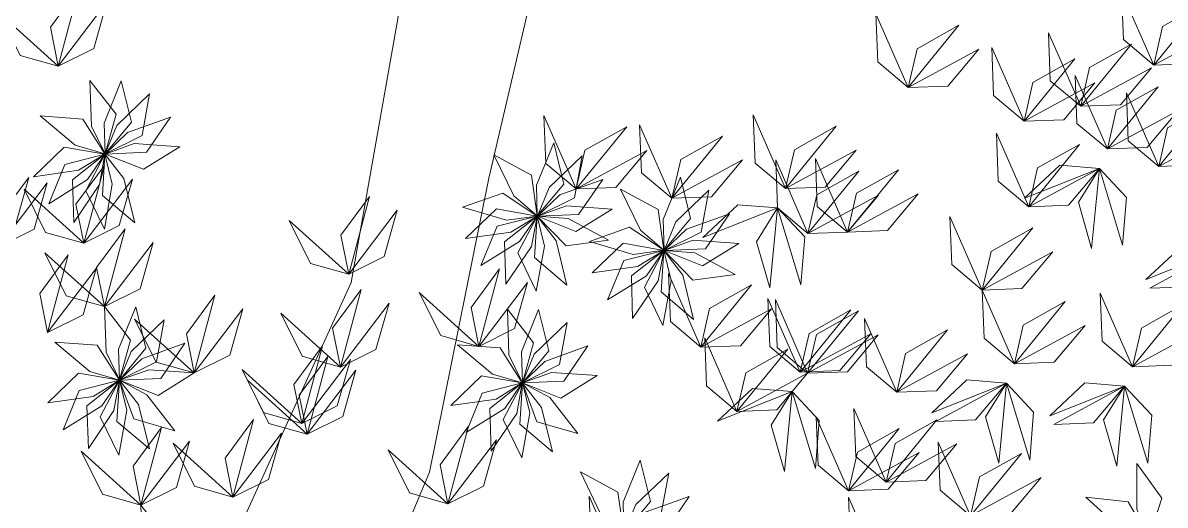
# Model space of a CAD drawing. Header units: inches. Extents: x -422522 to 22891, y -2973 to 414515.
# Drawn here: x 12148 to 12233.2, y 11556.1 to 11592.2 of the extents above; entities that cross this region are included whole.
import ezdxf

# ---------------------------------------------------------------- set-up
doc = ezdxf.new("R2010")
doc.units = ezdxf.units.IN
doc.header["$MEASUREMENT"] = 0
doc.layers.add('ARREDAMENTO', color=8, linetype='Continuous', lineweight=13)

msp = doc.modelspace()

# ---------------------------------------------------------------- linework, layer by layer
at = {"layer": 'ARREDAMENTO', "linetype": 'Continuous', "lineweight": 0}
for points in [[(12176.5685, 11684.99074), (12183.21323, 11633.4335), (12172.48373, 11572.78265), (12154.5805, 11533.38216), (12114.57783, 11540.32136), (12073.8491, 11568.53566), (12073.75057, 11594.32664), (12067.85653, 11618.16105), (12012.91582, 11653.41346)], [(12244.17114, 11542.10795), (12208.70894, 11541.97195), (12175.86768, 11530.88466), (12169.39537, 11537.30768), (12178.34083, 11558.61986), (12182.77045, 11580.55951), (12188.47975, 11605.0832), (12199.39399, 11617.37596), (12211.62487, 11622.58114), (12236.11125, 11626.54376)]]:
    msp.add_lwpolyline(points, dxfattribs=at)
at = {"layer": 'ARREDAMENTO', "lineweight": 0}
for points in [[(12150.63009, 11588.92144), (12150.04516, 11591.8276), (12152.17256, 11594.71759), (12150.63009, 11588.92144)], [(12232.37393, 11589.00353), (12230.10491, 11590.91127), (12229.9668, 11594.49719), (12232.37393, 11589.00353)], [(12150.63009, 11588.92144), (12153.28391, 11590.24249), (12154.2609, 11593.69551), (12150.63009, 11588.92144)], [(12232.37393, 11589.00353), (12233.03496, 11591.89334), (12236.16207, 11593.65376), (12232.37393, 11589.00353)], [(12150.63009, 11588.92144), (12147.77754, 11589.72819), (12146.17799, 11592.94056), (12150.63009, 11588.92144)], [(12214.05077, 11587.32958), (12211.78175, 11589.23732), (12211.64364, 11592.82324), (12214.05077, 11587.32958)], [(12214.05077, 11587.32958), (12214.7118, 11590.21939), (12217.83891, 11591.97981), (12214.05077, 11587.32958)], [(12232.37393, 11589.00353), (12235.33619, 11589.11729), (12237.6459, 11591.86377), (12232.37393, 11589.00353)], [(12226.92217, 11585.92951), (12224.65316, 11587.83725), (12224.51504, 11591.42317), (12226.92217, 11585.92951)], [(12214.05077, 11587.32958), (12217.01303, 11587.44334), (12219.32274, 11590.18982), (12214.05077, 11587.32958)], [(12222.69227, 11584.8165), (12220.42326, 11586.72424), (12220.28514, 11590.31016), (12222.69227, 11584.8165)], [(12226.92217, 11585.92951), (12227.5832, 11588.81932), (12230.71031, 11590.57974), (12226.92217, 11585.92951)], [(12222.69227, 11584.8165), (12223.3533, 11587.7063), (12226.48041, 11589.46672), (12222.69227, 11584.8165)], [(12228.90917, 11582.74324), (12226.64016, 11584.65098), (12226.50204, 11588.2369), (12228.90917, 11582.74324)], [(12226.92217, 11585.92951), (12229.88443, 11586.04327), (12232.19414, 11588.78975), (12226.92217, 11585.92951)], [(12152.99904, 11587.85565), (12153.11817, 11584.44929), (12154.12211, 11582.37258), (12154.95179, 11585.34337), (12152.99904, 11587.85565)], [(12155.32961, 11587.83667), (12154.05295, 11584.67636), (12154.12542, 11582.37085), (12156.0917, 11584.74734), (12155.32961, 11587.83667)], [(12222.69227, 11584.8165), (12225.65453, 11584.93025), (12227.96424, 11587.67673), (12222.69227, 11584.8165)], [(12228.90917, 11582.74324), (12229.5702, 11585.63304), (12232.69731, 11587.39346), (12228.90917, 11582.74324)], [(12157.45097, 11586.87142), (12154.99927, 11584.50359), (12154.12774, 11582.36792), (12156.89063, 11583.7392), (12157.45097, 11586.87142)], [(12232.74303, 11581.44128), (12230.47402, 11583.34902), (12230.3359, 11586.93494), (12232.74303, 11581.44128)], [(12232.74303, 11581.44128), (12233.40406, 11584.33108), (12236.53117, 11586.09151), (12232.74303, 11581.44128)], [(12149.28869, 11585.2058), (12151.89982, 11583.01503), (12154.11489, 11582.37151), (12152.46233, 11584.97593), (12149.28869, 11585.2058)], [(12158.99633, 11585.12677), (12155.79351, 11583.96085), (12154.12866, 11582.36431), (12157.21044, 11582.49326), (12158.99633, 11585.12677)], [(12189.26928, 11579.75796), (12187.00026, 11581.6657), (12186.86215, 11585.25162), (12189.26928, 11579.75796)], [(12204.89616, 11579.78703), (12202.62714, 11581.69477), (12202.48903, 11585.28069), (12204.89616, 11579.78703)], [(12228.90917, 11582.74324), (12231.87143, 11582.85699), (12234.18114, 11585.60347), (12228.90917, 11582.74324)], [(12189.26928, 11579.75796), (12189.93031, 11582.64776), (12193.05741, 11584.40818), (12189.26928, 11579.75796)], [(12196.41418, 11579.06051), (12194.14516, 11580.96825), (12194.00704, 11584.55417), (12196.41418, 11579.06051)], [(12204.89616, 11579.78703), (12205.55719, 11582.67683), (12208.6843, 11584.43725), (12204.89616, 11579.78703)], [(12232.74303, 11581.44128), (12235.70529, 11581.55504), (12238.015, 11584.30152), (12232.74303, 11581.44128)], [(12159.69847, 11582.90441), (12156.29832, 11583.14199), (12154.12804, 11582.36063), (12156.99583, 11581.22496), (12159.69847, 11582.90441)], [(12187.60529, 11583.19886), (12186.31405, 11580.04448), (12186.37587, 11577.73865), (12188.3531, 11580.10603), (12187.60529, 11583.19886)], [(12196.41418, 11579.06051), (12197.0752, 11581.95032), (12200.20231, 11583.71074), (12196.41418, 11579.06051)], [(12223.04099, 11578.43294), (12220.77197, 11580.34067), (12220.63386, 11583.92659), (12223.04099, 11578.43294)], [(12223.04099, 11578.43294), (12223.70202, 11581.32274), (12226.82912, 11583.08316), (12223.04099, 11578.43294)], [(12148.77521, 11580.67538), (12152.15045, 11581.14992), (12154.11085, 11582.36543), (12151.06961, 11582.88003), (12148.77521, 11580.67538)], [(12149.92406, 11578.64756), (12152.81448, 11580.45391), (12154.111, 11582.3617), (12151.12338, 11581.59483), (12149.92406, 11578.64756)], [(12151.79838, 11577.26234), (12153.7042, 11580.08816), (12154.11266, 11582.35836), (12151.69525, 11580.44261), (12151.79838, 11577.26234)], [(12154.07407, 11576.75923), (12154.66577, 11580.11591), (12154.11554, 11582.35598), (12152.68633, 11579.62261), (12154.07407, 11576.75923)], [(12156.35766, 11577.22522), (12155.53291, 11580.53237), (12154.11913, 11582.35498), (12153.92524, 11579.2766), (12156.35766, 11577.22522)], [(12183.13377, 11582.30788), (12184.61392, 11579.23761), (12186.36884, 11577.74065), (12185.93257, 11580.79411), (12183.13377, 11582.30788)], [(12189.72217, 11582.22381), (12187.25956, 11579.86733), (12186.37817, 11577.73572), (12189.14737, 11579.09421), (12189.72217, 11582.22381)], [(12189.26928, 11579.75796), (12192.23153, 11579.87171), (12194.54124, 11582.61819), (12189.26928, 11579.75796)], [(12204.89616, 11579.78703), (12207.85842, 11579.90079), (12210.16813, 11582.64726), (12204.89616, 11579.78703)], [(12152.5343, 11575.71067), (12151.94936, 11578.61683), (12154.07676, 11581.50682), (12152.5343, 11575.71067)], [(12196.41418, 11579.06051), (12199.37643, 11579.17427), (12201.68614, 11581.92075), (12196.41418, 11579.06051)], [(12206.56896, 11576.42922), (12204.29994, 11578.33696), (12204.16183, 11581.92288), (12206.56896, 11576.42922)], [(12209.53122, 11576.54298), (12207.2622, 11578.45071), (12207.12409, 11582.03663), (12209.53122, 11576.54298)], [(12228.31295, 11581.29317), (12225.35825, 11581.53324), (12222.7377, 11579.08159), (12228.31295, 11581.29317)], [(12144.80151, 11575.82927), (12147.45533, 11577.15032), (12148.43232, 11580.60334), (12144.80151, 11575.82927)], [(12197.0598, 11580.63771), (12195.76856, 11577.48332), (12195.83037, 11575.1775), (12197.80761, 11577.54488), (12197.0598, 11580.63771)], [(12206.56896, 11576.42922), (12207.22999, 11579.31902), (12210.35709, 11581.07944), (12206.56896, 11576.42922)], [(12209.53122, 11576.54298), (12210.19224, 11579.43278), (12213.31935, 11581.1932), (12209.53122, 11576.54298)], [(12223.04099, 11578.43294), (12226.00325, 11578.54669), (12228.31295, 11581.29317), (12223.04099, 11578.43294)], [(12223.04099, 11578.43294), (12226.00325, 11578.54669), (12228.31295, 11581.29317), (12223.04099, 11578.43294)], [(12228.31295, 11581.29317), (12226.75007, 11578.77418), (12227.73446, 11575.32325), (12228.31295, 11581.29317)], [(12228.31295, 11581.29317), (12230.33845, 11579.12862), (12230.04824, 11575.5518), (12228.31295, 11581.29317)], [(12146.16814, 11575.44446), (12148.82196, 11576.76551), (12149.79895, 11580.21853), (12146.16814, 11575.44446)], [(12152.5343, 11575.71067), (12149.68174, 11576.51742), (12148.08219, 11579.72979), (12152.5343, 11575.71067)], [(12152.5343, 11575.71067), (12155.18811, 11577.03172), (12156.1651, 11580.48474), (12152.5343, 11575.71067)], [(12191.25945, 11580.47205), (12188.05128, 11579.32093), (12186.37908, 11577.7321), (12189.46142, 11577.84681), (12191.25945, 11580.47205)], [(12192.58827, 11579.74673), (12194.06842, 11576.67645), (12195.82335, 11575.1795), (12195.38707, 11578.23296), (12192.58827, 11579.74673)], [(12172.30054, 11573.39166), (12171.7156, 11576.29782), (12173.843, 11579.18781), (12172.30054, 11573.39166)], [(12180.80386, 11578.38871), (12184.07593, 11577.43426), (12186.36266, 11577.73676), (12183.80157, 11579.45571), (12180.80386, 11578.38871)], [(12199.17668, 11579.66266), (12196.71407, 11577.30618), (12195.83268, 11575.17456), (12198.60187, 11576.53306), (12199.17668, 11579.66266)], [(12206.56896, 11576.42922), (12209.53122, 11576.54298), (12211.84092, 11579.28945), (12206.56896, 11576.42922)], [(12209.53122, 11576.54298), (12212.49347, 11576.65673), (12214.80318, 11579.40321), (12209.53122, 11576.54298)], [(12172.30054, 11573.39166), (12174.95435, 11574.71271), (12175.93135, 11578.16573), (12172.30054, 11573.39166)], [(12181.01788, 11576.06791), (12184.39528, 11576.52685), (12186.36127, 11577.7333), (12183.32244, 11578.26195), (12181.01788, 11576.06791)], [(12191.95132, 11578.24647), (12188.55231, 11578.49975), (12186.37844, 11577.72842), (12189.24096, 11576.57952), (12191.95132, 11578.24647)], [(12204.29994, 11578.33696), (12201.34524, 11578.57703), (12198.72468, 11576.12538), (12204.29994, 11578.33696)], [(12204.29994, 11578.33696), (12202.73706, 11575.81797), (12203.72144, 11572.36704), (12204.29994, 11578.33696)], [(12204.29994, 11578.33696), (12206.32544, 11576.17241), (12206.03522, 11572.59559), (12204.29994, 11578.33696)], [(12172.30054, 11573.39166), (12169.44798, 11574.19841), (12167.84843, 11577.41078), (12172.30054, 11573.39166)], [(12182.15736, 11574.03481), (12185.05609, 11575.82779), (12186.36141, 11577.72957), (12183.37028, 11576.97651), (12182.15736, 11574.03481)], [(12184.02526, 11572.64094), (12185.94411, 11575.45793), (12186.36305, 11577.72622), (12183.93682, 11575.82166), (12184.02526, 11572.64094)], [(12186.2986, 11572.12733), (12186.90579, 11575.48124), (12186.36592, 11577.72383), (12184.9241, 11574.99709), (12186.2986, 11572.12733)], [(12188.58431, 11572.58277), (12187.77485, 11575.89369), (12186.36951, 11577.72281), (12186.1614, 11574.64536), (12188.58431, 11572.58277)], [(12191.67815, 11575.93189), (12188.67602, 11577.54578), (12186.37636, 11577.72532), (12188.5241, 11575.51146), (12191.67815, 11575.93189)], [(12200.71396, 11577.9109), (12197.50579, 11576.75978), (12195.83359, 11575.17094), (12198.91593, 11575.28566), (12200.71396, 11577.9109)], [(12219.56809, 11572.20333), (12217.29907, 11574.11107), (12217.16096, 11577.69698), (12219.56809, 11572.20333)], [(12154.07858, 11570.97743), (12153.49365, 11573.88359), (12155.62105, 11576.77358), (12154.07858, 11570.97743)], [(12190.25836, 11575.82755), (12193.53044, 11574.87311), (12195.81717, 11575.17561), (12193.25608, 11576.89456), (12190.25836, 11575.82755)], [(12219.56809, 11572.20333), (12220.22912, 11575.09313), (12223.35623, 11576.85355), (12219.56809, 11572.20333)], [(12154.07858, 11570.97743), (12156.7324, 11572.29848), (12157.70939, 11575.7515), (12154.07858, 11570.97743)], [(12190.47239, 11573.50676), (12193.84978, 11573.9657), (12195.81578, 11575.17215), (12192.77694, 11575.70079), (12190.47239, 11573.50676)], [(12201.40583, 11575.68531), (12198.00681, 11575.9386), (12195.83295, 11575.16727), (12198.69546, 11574.01837), (12201.40583, 11575.68531)], [(12237.36216, 11575.20438), (12234.40745, 11575.44446), (12231.7869, 11572.9928), (12237.36216, 11575.20438)], [(12149.8306, 11569.03379), (12149.24566, 11571.93994), (12151.37306, 11574.82994), (12149.8306, 11569.03379)], [(12154.07858, 11570.97743), (12151.22603, 11571.78418), (12149.62648, 11574.99655), (12154.07858, 11570.97743)], [(12191.61186, 11571.47366), (12194.5106, 11573.26663), (12195.81592, 11575.16842), (12192.82478, 11574.41536), (12191.61186, 11571.47366)], [(12193.47976, 11570.07979), (12195.39862, 11572.89678), (12195.81756, 11575.16507), (12193.39132, 11573.26051), (12193.47976, 11570.07979)], [(12195.75311, 11569.56618), (12196.3603, 11572.92009), (12195.82042, 11575.16268), (12194.3786, 11572.43594), (12195.75311, 11569.56618)], [(12198.03882, 11570.02162), (12197.22935, 11573.33254), (12195.82401, 11575.16166), (12195.61591, 11572.08421), (12198.03882, 11570.02162)], [(12201.13265, 11573.37073), (12198.13052, 11574.98462), (12195.83087, 11575.16417), (12197.9786, 11572.9503), (12201.13265, 11573.37073)], [(12219.56809, 11572.20333), (12222.53035, 11572.31708), (12224.84006, 11575.06356), (12219.56809, 11572.20333)], [(12232.09019, 11572.34415), (12235.05245, 11572.4579), (12237.36216, 11575.20438), (12232.09019, 11572.34415)], [(12149.8306, 11569.03379), (12152.48441, 11570.35484), (12153.4614, 11573.80786), (12149.8306, 11569.03379)], [(12182.01856, 11568.00556), (12181.43362, 11570.91172), (12183.56103, 11573.80171), (12182.01856, 11568.00556)], [(12198.57187, 11567.94199), (12196.30285, 11569.84972), (12196.16474, 11573.43564), (12198.57187, 11567.94199)], [(12171.68225, 11566.45786), (12171.09731, 11569.36402), (12173.22471, 11572.25401), (12171.68225, 11566.45786)], [(12182.01856, 11568.00556), (12179.16601, 11568.8123), (12177.56646, 11572.02468), (12182.01856, 11568.00556)], [(12182.01856, 11568.00556), (12184.67238, 11569.32661), (12185.64937, 11572.77963), (12182.01856, 11568.00556)], [(12198.57187, 11567.94199), (12199.2329, 11570.83179), (12202.36001, 11572.59221), (12198.57187, 11567.94199)], [(12221.97522, 11566.70967), (12219.7062, 11568.61741), (12219.56809, 11572.20333), (12221.97522, 11566.70967)], [(12160.77801, 11566.02619), (12160.19307, 11568.93235), (12162.32047, 11571.82234), (12160.77801, 11566.02619)], [(12171.68225, 11566.45786), (12174.33607, 11567.77891), (12175.31306, 11571.23193), (12171.68225, 11566.45786)], [(12205.98747, 11566.0789), (12203.71845, 11567.98664), (12203.58034, 11571.57256), (12205.98747, 11566.0789)], [(12206.54611, 11566.00206), (12204.27709, 11567.9098), (12204.13898, 11571.49572), (12206.54611, 11566.00206)], [(12221.97522, 11566.70967), (12222.63625, 11569.59947), (12225.76336, 11571.35989), (12221.97522, 11566.70967)], [(12230.78842, 11566.48424), (12228.5194, 11568.39198), (12228.38129, 11571.9779), (12230.78842, 11566.48424)], [(12154.07858, 11570.97743), (12154.19772, 11567.57108), (12155.20165, 11565.49436), (12156.03134, 11568.46515), (12154.07858, 11570.97743)], [(12156.40915, 11570.95846), (12155.13249, 11567.79815), (12155.20496, 11565.49263), (12157.17124, 11567.86912), (12156.40915, 11570.95846)], [(12160.77801, 11566.02619), (12163.43182, 11567.34724), (12164.40882, 11570.80027), (12160.77801, 11566.02619)], [(12171.68225, 11566.45786), (12168.8297, 11567.26461), (12167.23014, 11570.47698), (12171.68225, 11566.45786)], [(12184.14209, 11570.77034), (12184.26122, 11567.36399), (12185.26516, 11565.28727), (12186.09484, 11568.25806), (12184.14209, 11570.77034)], [(12186.47266, 11570.75137), (12185.196, 11567.59105), (12185.26847, 11565.28554), (12187.23475, 11567.66203), (12186.47266, 11570.75137)], [(12198.57187, 11567.94199), (12201.53413, 11568.05574), (12203.84384, 11570.80222), (12198.57187, 11567.94199)], [(12205.98747, 11566.0789), (12206.6485, 11568.9687), (12209.77561, 11570.72912), (12205.98747, 11566.0789)], [(12206.54611, 11566.00206), (12207.20714, 11568.89187), (12210.33424, 11570.65229), (12206.54611, 11566.00206)], [(12230.78842, 11566.48424), (12231.44945, 11569.37404), (12234.57656, 11571.13446), (12230.78842, 11566.48424)], [(12158.53051, 11569.9932), (12156.07881, 11567.62537), (12155.20728, 11565.48971), (12157.97017, 11566.86098), (12158.53051, 11569.9932)], [(12160.77801, 11566.02619), (12157.92545, 11566.83294), (12156.3259, 11570.04531), (12160.77801, 11566.02619)], [(12188.59402, 11569.78611), (12186.14232, 11567.41828), (12185.27079, 11565.28262), (12188.03368, 11566.65389), (12188.59402, 11569.78611)], [(12213.19528, 11564.58125), (12210.92626, 11566.48899), (12210.78815, 11570.07491), (12213.19528, 11564.58125)], [(12221.97522, 11566.70967), (12224.93748, 11566.82342), (12227.24719, 11569.5699), (12221.97522, 11566.70967)], [(12201.27414, 11563.14183), (12199.00512, 11565.04957), (12198.86701, 11568.63549), (12201.27414, 11563.14183)], [(12205.98747, 11566.0789), (12208.94973, 11566.19265), (12211.25944, 11568.93913), (12205.98747, 11566.0789)], [(12206.54611, 11566.00206), (12209.50836, 11566.11582), (12211.81807, 11568.8623), (12206.54611, 11566.00206)], [(12213.19528, 11564.58125), (12213.85631, 11567.47105), (12216.98342, 11569.23147), (12213.19528, 11564.58125)], [(12230.78842, 11566.48424), (12233.75068, 11566.598), (12236.06039, 11569.34447), (12230.78842, 11566.48424)], [(12150.36824, 11568.32758), (12152.97936, 11566.13682), (12155.19443, 11565.49329), (12153.54187, 11568.09772), (12150.36824, 11568.32758)], [(12160.07587, 11568.24856), (12156.87305, 11567.08263), (12155.20821, 11565.48609), (12158.28998, 11565.61504), (12160.07587, 11568.24856)], [(12168.79681, 11562.2557), (12168.21187, 11565.16185), (12170.33927, 11568.05185), (12168.79681, 11562.2557)], [(12180.43175, 11568.12049), (12183.04287, 11565.92973), (12185.25794, 11565.2862), (12183.60538, 11567.89062), (12180.43175, 11568.12049)], [(12190.13938, 11568.04146), (12186.93656, 11566.87554), (12185.27172, 11565.279), (12188.35349, 11565.40795), (12190.13938, 11568.04146)], [(12201.27414, 11563.14183), (12201.93517, 11566.03163), (12205.06228, 11567.79206), (12201.27414, 11563.14183)], [(12169.20287, 11561.45127), (12168.61793, 11564.35743), (12170.74533, 11567.24742), (12169.20287, 11561.45127)], [(12168.79681, 11562.2557), (12171.45062, 11563.57675), (12172.42762, 11567.02977), (12168.79681, 11562.2557)], [(12213.19528, 11564.58125), (12216.15754, 11564.695), (12218.46725, 11567.44148), (12213.19528, 11564.58125)], [(12160.77801, 11566.02619), (12157.37786, 11566.26377), (12155.20758, 11565.48241), (12158.07537, 11564.34674), (12160.77801, 11566.02619)], [(12168.79681, 11562.2557), (12165.94425, 11563.06244), (12164.3447, 11566.27481), (12168.79681, 11562.2557)], [(12169.20287, 11561.45127), (12171.85668, 11562.77232), (12172.83367, 11566.22535), (12169.20287, 11561.45127)], [(12190.84152, 11565.8191), (12187.44137, 11566.05668), (12185.27109, 11565.27532), (12188.13888, 11564.13965), (12190.84152, 11565.8191)], [(12149.85475, 11563.79716), (12153.22999, 11564.2717), (12155.19039, 11565.48721), (12152.14915, 11566.00182), (12149.85475, 11563.79716)], [(12151.0036, 11561.76934), (12153.89403, 11563.57569), (12155.19055, 11565.48349), (12152.20293, 11564.71662), (12151.0036, 11561.76934)], [(12152.87792, 11560.38412), (12154.78374, 11563.20994), (12155.19221, 11565.48014), (12152.77479, 11563.5644), (12152.87792, 11560.38412)], [(12155.15361, 11559.88101), (12155.74531, 11563.2377), (12155.19508, 11565.47776), (12153.76587, 11562.74439), (12155.15361, 11559.88101)], [(12157.4372, 11560.34701), (12156.61245, 11563.65415), (12155.19868, 11565.47676), (12155.00479, 11562.39839), (12157.4372, 11560.34701)], [(12159.33382, 11561.70153), (12157.23523, 11564.3873), (12155.20237, 11565.4773), (12156.27733, 11562.58621), (12159.33382, 11561.70153)], [(12169.20287, 11561.45127), (12166.35031, 11562.25802), (12164.75076, 11565.47039), (12169.20287, 11561.45127)], [(12179.91826, 11563.59007), (12183.2935, 11564.06461), (12185.2539, 11565.28012), (12182.21266, 11565.79473), (12179.91826, 11563.59007)], [(12181.06711, 11561.56225), (12183.95754, 11563.3686), (12185.25406, 11565.27639), (12182.26643, 11564.50952), (12181.06711, 11561.56225)], [(12182.94143, 11560.17703), (12184.84725, 11563.00285), (12185.25571, 11565.27305), (12182.8383, 11563.35731), (12182.94143, 11560.17703)], [(12185.21712, 11559.67392), (12185.80882, 11563.03061), (12185.25859, 11565.27067), (12183.82938, 11562.5373), (12185.21712, 11559.67392)], [(12187.50071, 11560.13992), (12186.67596, 11563.44706), (12185.26218, 11565.26967), (12185.0683, 11562.1913), (12187.50071, 11560.13992)], [(12189.39733, 11561.49444), (12187.29874, 11564.18021), (12185.26588, 11565.27021), (12186.34084, 11562.37912), (12189.39733, 11561.49444)], [(12201.27414, 11563.14183), (12204.2364, 11563.25559), (12206.54611, 11566.00206), (12201.27414, 11563.14183)], [(12221.379, 11565.2596), (12218.4243, 11565.49967), (12215.80375, 11563.04802), (12221.379, 11565.2596)], [(12216.10704, 11562.39936), (12219.06929, 11562.51312), (12221.379, 11565.2596), (12216.10704, 11562.39936)], [(12221.379, 11565.2596), (12219.81612, 11562.74061), (12220.8005, 11559.28968), (12221.379, 11565.2596)], [(12221.379, 11565.2596), (12223.4045, 11563.09505), (12223.11429, 11559.51822), (12221.379, 11565.2596)], [(12230.1922, 11565.03417), (12227.2375, 11565.27424), (12224.61695, 11562.82259), (12230.1922, 11565.03417)], [(12205.39125, 11564.62883), (12202.43655, 11564.8689), (12199.816, 11562.41725), (12205.39125, 11564.62883)], [(12205.39125, 11564.62883), (12203.82837, 11562.10984), (12204.81276, 11558.65891), (12205.39125, 11564.62883)], [(12205.39125, 11564.62883), (12207.41675, 11562.46428), (12207.12654, 11558.88745), (12205.39125, 11564.62883)], [(12224.92024, 11562.17394), (12227.88249, 11562.28769), (12230.1922, 11565.03417), (12224.92024, 11562.17394)], [(12230.1922, 11565.03417), (12228.62932, 11562.51518), (12229.6137, 11559.06425), (12230.1922, 11565.03417)], [(12230.1922, 11565.03417), (12232.2177, 11562.86962), (12231.92749, 11559.2928), (12230.1922, 11565.03417)], [(12209.59697, 11557.22385), (12207.32795, 11559.13159), (12207.18984, 11562.71751), (12209.59697, 11557.22385)], [(12212.4081, 11557.87201), (12210.13908, 11559.77975), (12210.00097, 11563.36567), (12212.4081, 11557.87201)], [(12156.7949, 11556.15781), (12156.20997, 11559.06397), (12158.33737, 11561.95396), (12156.7949, 11556.15781)], [(12163.65961, 11556.75533), (12163.07467, 11559.66149), (12165.20207, 11562.55148), (12163.65961, 11556.75533)], [(12179.70035, 11556.25266), (12179.11541, 11559.15882), (12181.24281, 11562.04881), (12179.70035, 11556.25266)], [(12209.59697, 11557.22385), (12210.258, 11560.11365), (12213.3851, 11561.87407), (12209.59697, 11557.22385)], [(12212.4081, 11557.87201), (12213.06913, 11560.76181), (12216.19623, 11562.52223), (12212.4081, 11557.87201)], [(12156.7949, 11556.15781), (12159.44872, 11557.47886), (12160.42571, 11560.93189), (12156.7949, 11556.15781)], [(12163.65961, 11556.75533), (12166.31342, 11558.07638), (12167.29041, 11561.5294), (12163.65961, 11556.75533)], [(12179.70035, 11556.25266), (12182.35417, 11557.57371), (12183.33116, 11561.02674), (12179.70035, 11556.25266)], [(12156.7949, 11556.15781), (12153.94235, 11556.96456), (12152.3428, 11560.17693), (12156.7949, 11556.15781)], [(12163.65961, 11556.75533), (12160.80705, 11557.56208), (12159.2075, 11560.77445), (12163.65961, 11556.75533)], [(12179.70035, 11556.25266), (12176.8478, 11557.05941), (12175.24824, 11560.27178), (12179.70035, 11556.25266)], [(12209.59697, 11557.22385), (12212.55923, 11557.33761), (12214.86893, 11560.08408), (12209.59697, 11557.22385)], [(12212.4081, 11557.87201), (12215.37036, 11557.98577), (12217.68006, 11560.73224), (12212.4081, 11557.87201)], [(12218.70282, 11555.36338), (12216.4338, 11557.27112), (12216.29569, 11560.85704), (12218.70282, 11555.36338)], [(12194.06199, 11559.51887), (12192.77075, 11556.36449), (12192.83257, 11554.05866), (12194.8098, 11556.42605), (12194.06199, 11559.51887)], [(12218.70282, 11555.36338), (12219.36384, 11558.25318), (12222.49095, 11560.0136), (12218.70282, 11555.36338)], [(12231.11096, 11559.2559), (12231.09965, 11555.84748), (12232.02338, 11553.73387), (12232.96614, 11556.67073), (12231.11096, 11559.2559)], [(12189.59047, 11558.62789), (12191.07062, 11555.55762), (12192.82554, 11554.06066), (12192.38927, 11557.11412), (12189.59047, 11558.62789)], [(12196.17887, 11558.54382), (12193.71626, 11556.18735), (12192.83487, 11554.05573), (12195.60407, 11555.41422), (12196.17887, 11558.54382)], [(12218.70282, 11555.36338), (12221.66507, 11555.47713), (12223.97478, 11558.22361), (12218.70282, 11555.36338)], [(12192.66427, 11551.33229), (12190.39525, 11553.24003), (12190.25714, 11556.82595), (12192.66427, 11551.33229)], [(12197.71615, 11556.79206), (12194.50798, 11555.64094), (12192.83578, 11554.05211), (12195.91812, 11554.16682), (12197.71615, 11556.79206)], [(12212.01178, 11551.24762), (12209.74276, 11553.15536), (12209.60465, 11556.74128), (12212.01178, 11551.24762)], [(12227.30192, 11556.74997), (12229.8273, 11554.46089), (12232.01612, 11553.73308), (12230.46444, 11556.39883), (12227.30192, 11556.74997)], [(12156.7949, 11556.15781), (12156.91403, 11552.75146), (12157.91797, 11550.67474), (12158.74766, 11553.64554), (12156.7949, 11556.15781)]]:
    msp.add_lwpolyline(points, dxfattribs=at)

doc.saveas('drawing.dxf')
